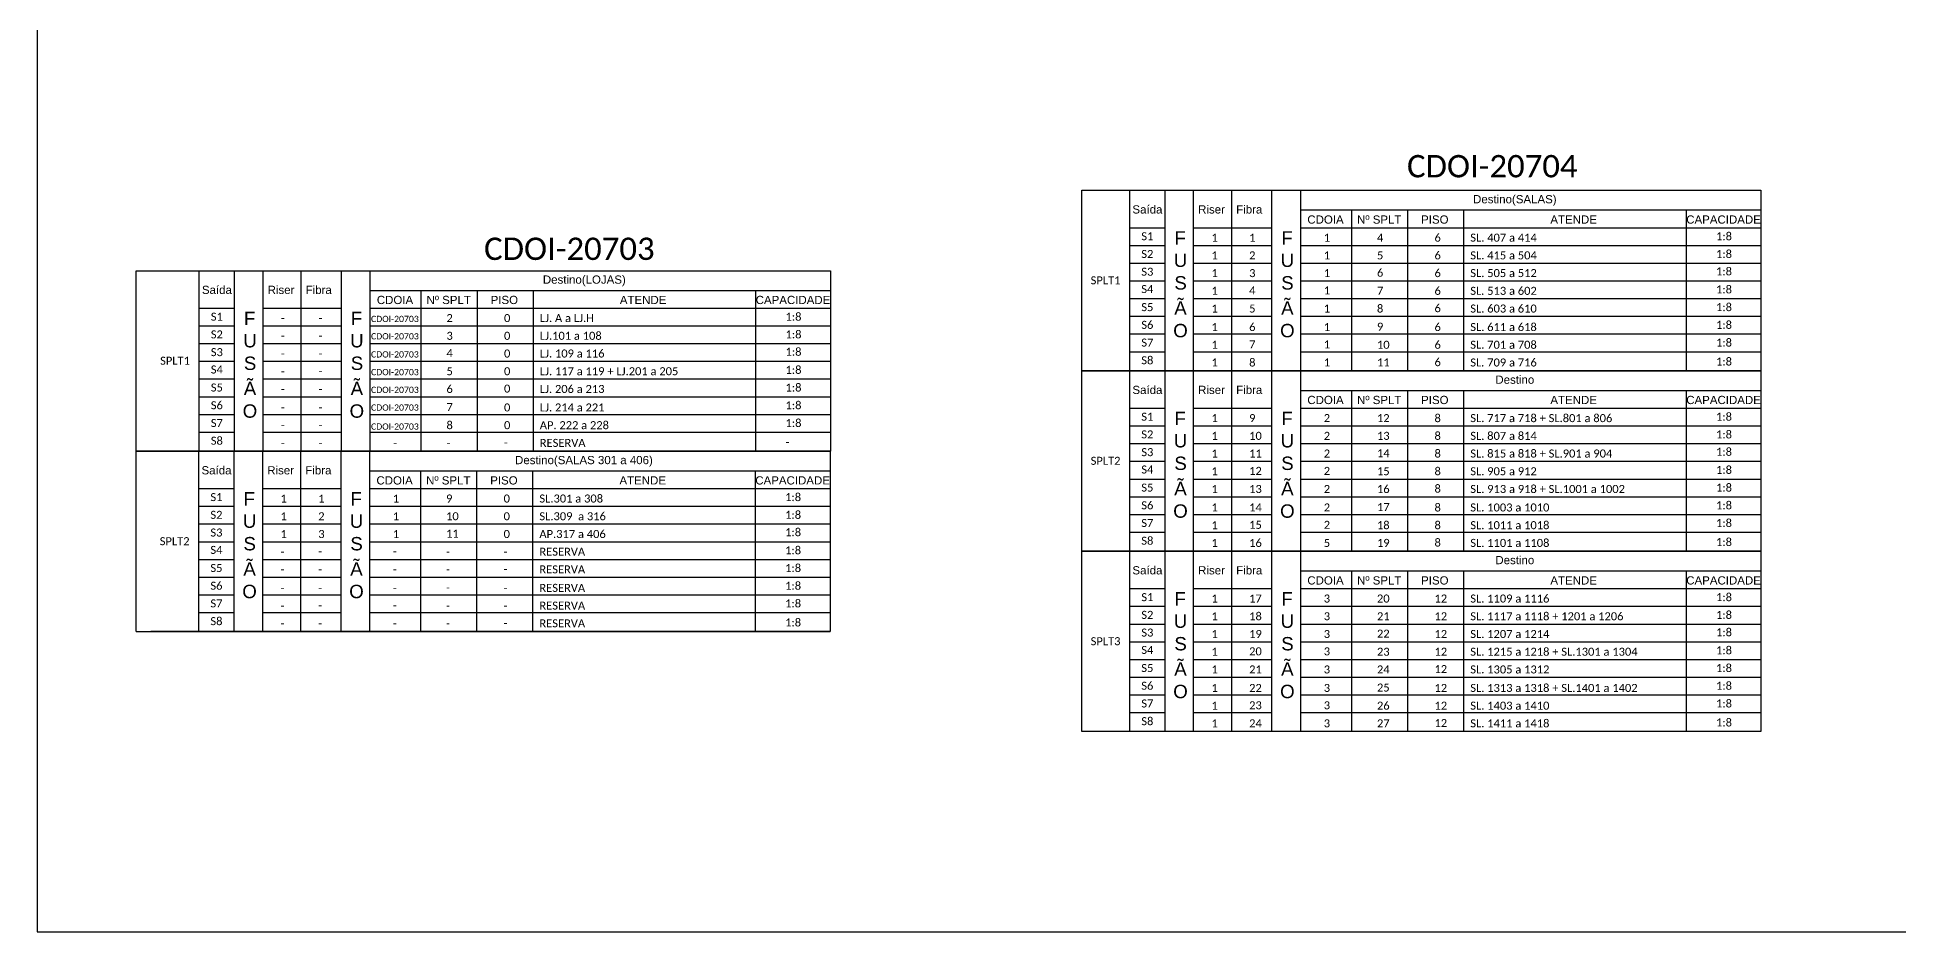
# Model space of a CAD drawing. Header units: metres. Extents: x -1286 to 459, y -500 to 94.
# Drawn here: x -381.5 to 35.5, y -499.8 to -299.5 of the extents above; entities that cross this region are included whole.
import ezdxf
from ezdxf.enums import TextEntityAlignment as Align

# ---------------------------------------------------------------- set-up
doc = ezdxf.new("R2010")
doc.units = ezdxf.units.M
doc.styles.add('ARIAL', font='arial.ttf')
doc.styles.add('WMF-Calibri0', font='calibri.ttf')

msp = doc.modelspace()

# ---------------------------------------------------------------- linework, layer by layer
for p, q in [((-147.52, -333.73), (4.6, -333.73)), ((-147.52, -374.15), (-147.52, -333.73)), ((-136.85, -333.73), (-136.85, -374.15)), ((-128.97, -333.73), (-128.97, -374.15)), ((-122.5, -374.15), (-122.5, -333.73)), ((-114.04, -333.73), (-114.04, -374.15)), ((-105.03, -333.73), (-105.03, -374.15)), ((-98.55, -333.73), (-98.55, -374.15)), ((4.6, -333.73), (4.6, -374.15)), ((-98.55, -338.14), (4.6, -338.14)), ((-87.15, -338.14), (-87.15, -374.15)), ((-74.57, -338.14), (-74.57, -374.15)), ((-62.03, -338.14), (-62.03, -374.15)), ((-12.19, -338.14), (-12.19, -374.15)), ((-136.85, -342.11), (-128.97, -342.11)), ((-136.85, -346.08), (-128.97, -346.08)), ((-122.5, -342.11), (-105.03, -342.11)), ((-122.5, -346.08), (-105.03, -346.08)), ((-98.55, -342.11), (4.6, -342.11)), ((-98.55, -346.08), (4.6, -346.08)), ((-136.85, -350.05), (-128.97, -350.05)), ((-122.5, -350.05), (-105.03, -350.05)), ((-98.55, -350.05), (4.6, -350.05)), ((-359.34, -351.74), (-203.84, -351.74)), ((-359.34, -392.16), (-359.34, -351.74)), ((-345.29, -351.74), (-345.29, -392.16)), ((-337.41, -351.74), (-337.41, -392.16)), ((-330.93, -392.16), (-330.93, -351.74)), ((-322.48, -351.74), (-322.48, -392.16)), ((-313.47, -351.74), (-313.47, -392.16)), ((-306.99, -351.74), (-306.99, -392.16)), ((-203.84, -351.74), (-203.84, -392.16)), ((-136.85, -354.02), (-128.97, -354.02)), ((-122.5, -354.02), (-105.03, -354.02)), ((-98.55, -354.02), (4.6, -354.02)), ((-306.99, -356.15), (-203.84, -356.15)), ((-295.58, -356.15), (-295.58, -392.16)), ((-283.01, -356.15), (-283.01, -392.16)), ((-270.46, -356.15), (-270.46, -392.16)), ((-220.63, -356.15), (-220.63, -392.16)), ((-136.85, -357.99), (-128.97, -357.99)), ((-122.5, -357.99), (-105.03, -357.99)), ((-98.55, -357.99), (4.6, -357.99)), ((-345.29, -360.12), (-337.41, -360.12)), ((-330.93, -360.12), (-313.47, -360.12)), ((-306.99, -360.12), (-203.84, -360.12)), ((-136.85, -361.95), (-128.97, -361.95)), ((-122.5, -361.95), (-105.03, -361.95)), ((-98.55, -361.95), (4.6, -361.95)), ((-345.29, -364.09), (-337.41, -364.09)), ((-330.93, -364.09), (-313.47, -364.09)), ((-306.99, -364.09), (-203.84, -364.09)), ((-136.85, -365.92), (-128.97, -365.92)), ((-122.5, -365.92), (-105.03, -365.92)), ((-98.55, -365.92), (4.6, -365.92)), ((-345.29, -368.06), (-337.41, -368.06)), ((-330.93, -368.06), (-313.47, -368.06)), ((-306.99, -368.06), (-203.84, -368.06)), ((-136.85, -369.89), (-128.97, -369.89)), ((-122.5, -369.89), (-105.03, -369.89)), ((-98.55, -369.89), (4.6, -369.89)), ((-345.29, -372.03), (-337.41, -372.03)), ((-330.93, -372.03), (-313.47, -372.03)), ((-306.99, -372.03), (-203.84, -372.03)), ((4.6, -374.15), (-147.52, -374.15)), ((-147.52, -374.15), (4.6, -374.15)), ((-147.52, -414.56), (-147.52, -374.15)), ((-136.85, -374.15), (-136.85, -414.56)), ((-128.97, -374.15), (-128.97, -414.56)), ((-122.5, -414.56), (-122.5, -374.15)), ((-114.04, -374.15), (-114.04, -414.56)), ((-105.03, -374.15), (-105.03, -414.56)), ((-98.55, -374.15), (-98.55, -414.56)), ((4.6, -374.15), (4.6, -414.56)), ((-345.29, -376), (-337.41, -376)), ((-330.93, -376), (-313.47, -376)), ((-306.99, -376), (-203.84, -376)), ((-98.55, -378.56), (4.6, -378.56)), ((-87.15, -378.56), (-87.15, -414.56)), ((-74.57, -378.56), (-74.57, -414.56)), ((-62.03, -378.56), (-62.03, -414.56)), ((-12.19, -378.56), (-12.19, -414.56)), ((-345.29, -379.96), (-337.41, -379.96)), ((-330.93, -379.96), (-313.47, -379.96)), ((-306.99, -379.96), (-203.84, -379.96)), ((-136.85, -382.53), (-128.97, -382.53)), ((-122.5, -382.53), (-105.03, -382.53)), ((-98.55, -382.53), (4.6, -382.53)), ((-345.29, -383.93), (-337.41, -383.93)), ((-330.93, -383.93), (-313.47, -383.93)), ((-306.99, -383.93), (-203.84, -383.93)), ((-136.85, -386.49), (-128.97, -386.49)), ((-122.5, -386.49), (-105.03, -386.49)), ((-98.55, -386.49), (4.6, -386.49)), ((-345.29, -387.9), (-337.41, -387.9)), ((-330.93, -387.9), (-313.47, -387.9)), ((-306.99, -387.9), (-203.84, -387.9)), ((-136.85, -390.46), (-128.97, -390.46)), ((-122.5, -390.46), (-105.03, -390.46)), ((-98.55, -390.46), (4.6, -390.46)), ((-203.84, -392.16), (-359.34, -392.16)), ((-359.34, -392.16), (-203.92, -392.16)), ((-359.34, -432.57), (-359.34, -392.16)), ((-345.38, -392.16), (-345.38, -432.57)), ((-337.5, -392.16), (-337.5, -432.57)), ((-331.02, -432.57), (-331.02, -392.16)), ((-322.57, -392.16), (-322.57, -432.57)), ((-313.55, -392.16), (-313.55, -432.57)), ((-307.07, -392.16), (-307.07, -432.57)), ((-203.92, -392.16), (-203.92, -432.57)), ((-136.85, -394.43), (-128.97, -394.43)), ((-122.5, -394.43), (-105.03, -394.43)), ((-98.55, -394.43), (4.6, -394.43)), ((-307.07, -396.57), (-203.92, -396.57)), ((-295.67, -396.57), (-295.67, -432.57)), ((-283.1, -396.57), (-283.1, -432.57)), ((-270.55, -396.57), (-270.55, -432.57)), ((-220.72, -396.57), (-220.72, -432.57)), ((-136.85, -398.4), (-128.97, -398.4)), ((-122.5, -398.4), (-105.03, -398.4)), ((-98.55, -398.4), (4.6, -398.4)), ((-345.38, -400.54), (-337.5, -400.54)), ((-331.02, -400.54), (-313.55, -400.54)), ((-307.07, -400.54), (-203.92, -400.54)), ((-136.85, -402.37), (-128.97, -402.37)), ((-122.5, -402.37), (-105.03, -402.37)), ((-98.55, -402.37), (4.6, -402.37)), ((-345.38, -404.51), (-337.5, -404.51)), ((-345.38, -408.47), (-337.5, -408.47)), ((-331.02, -404.51), (-313.55, -404.51)), ((-331.02, -408.47), (-313.55, -408.47)), ((-307.07, -404.51), (-203.92, -404.51)), ((-307.07, -408.47), (-203.92, -408.47)), ((-136.85, -406.34), (-128.97, -406.34)), ((-122.5, -406.34), (-105.03, -406.34)), ((-98.55, -406.34), (4.6, -406.34)), ((-345.38, -412.44), (-337.5, -412.44)), ((-331.02, -412.44), (-313.55, -412.44)), ((-307.07, -412.44), (-203.92, -412.44)), ((-136.85, -410.3), (-128.97, -410.3)), ((-122.5, -410.3), (-105.03, -410.3)), ((-98.55, -410.3), (4.6, -410.3)), ((-345.38, -416.41), (-337.5, -416.41)), ((-331.02, -416.41), (-313.55, -416.41)), ((-307.07, -416.41), (-203.92, -416.41)), ((4.6, -414.56), (-147.52, -414.56)), ((-147.52, -414.56), (4.6, -414.56)), ((-147.52, -454.97), (-147.52, -414.56)), ((-136.85, -414.56), (-136.85, -454.97)), ((-128.97, -414.56), (-128.97, -454.97)), ((-122.5, -454.97), (-122.5, -414.56)), ((-114.04, -414.56), (-114.04, -454.97)), ((-105.03, -414.56), (-105.03, -454.97)), ((-98.55, -414.56), (-98.55, -454.97)), ((4.6, -414.56), (4.6, -454.97)), ((-345.38, -420.38), (-337.5, -420.38)), ((-331.02, -420.38), (-313.55, -420.38)), ((-307.07, -420.38), (-203.92, -420.38)), ((-98.55, -418.97), (4.6, -418.97)), ((-87.15, -418.97), (-87.15, -454.97)), ((-74.57, -418.97), (-74.57, -454.97)), ((-62.03, -418.97), (-62.03, -454.97)), ((-12.19, -418.97), (-12.19, -454.97)), ((-345.38, -424.35), (-337.5, -424.35)), ((-331.02, -424.35), (-313.55, -424.35)), ((-307.07, -424.35), (-203.92, -424.35)), ((-136.85, -422.94), (-128.97, -422.94)), ((-122.5, -422.94), (-105.03, -422.94)), ((-98.55, -422.94), (4.6, -422.94)), ((-345.38, -428.32), (-337.5, -428.32)), ((-331.02, -428.32), (-313.55, -428.32)), ((-307.07, -428.32), (-203.92, -428.32)), ((-136.85, -426.91), (-128.97, -426.91)), ((-122.5, -426.91), (-105.03, -426.91)), ((-98.55, -426.91), (4.6, -426.91)), ((-359.34, -432.57), (-203.92, -432.57)), ((-203.92, -432.57), (-356.04, -432.57)), ((-136.85, -430.88), (-128.97, -430.88)), ((-122.5, -430.88), (-105.03, -430.88)), ((-98.55, -430.88), (4.6, -430.88)), ((-136.85, -434.85), (-128.97, -434.85)), ((-122.5, -434.85), (-105.03, -434.85)), ((-98.55, -434.85), (4.6, -434.85)), ((-136.85, -438.81), (-128.97, -438.81)), ((-122.5, -438.81), (-105.03, -438.81)), ((-98.55, -438.81), (4.6, -438.81)), ((-136.85, -442.78), (-128.97, -442.78)), ((-122.5, -442.78), (-105.03, -442.78)), ((-98.55, -442.78), (4.6, -442.78)), ((-136.85, -446.75), (-128.97, -446.75)), ((-122.5, -446.75), (-105.03, -446.75)), ((-98.55, -446.75), (4.6, -446.75)), ((-136.85, -450.72), (-128.97, -450.72)), ((-122.5, -450.72), (-105.03, -450.72)), ((-98.55, -450.72), (4.6, -450.72)), ((4.6, -454.97), (-147.52, -454.97))]:
    msp.add_line(p, q)
msp.add_lwpolyline([(-381.52, -499.81), (459.48, -499.81), (459.48, 94.19), (-381.52, 94.19)], close=True)

# ---------------------------------------------------------------- texts
at = {"style": 'ARIAL'}
for s, p in [('Saída', (-132.84, -338.02)), ('Riser', (-118.48, -338.02)), ('Fibra', (-110.03, -338.02)), ('Destino(SALAS)', (-50.54, -335.73)), ('CDOIA', (-92.95, -340.29)), ('Nº SPLT', (-80.91, -340.29)), ('PISO', (-68.46, -340.29)), ('ATENDE', (-37.37, -340.29)), ('CAPACIDADE', (-3.79, -340.29)), ('Destino(LOJAS)', (-258.97, -353.74)), ('Saída', (-341.27, -356.04)), ('Riser', (-326.91, -356.04)), ('Fibra', (-318.46, -356.04)), ('CDOIA', (-301.38, -358.3)), ('Nº SPLT', (-289.35, -358.3)), ('PISO', (-276.89, -358.3)), ('ATENDE', (-245.8, -358.3)), ('CAPACIDADE', (-212.23, -358.3)), ('Destino', (-50.54, -376.15)), ('Saída', (-132.84, -378.44)), ('Riser', (-118.48, -378.44)), ('Fibra', (-110.03, -378.44)), ('CDOIA', (-92.95, -380.7)), ('Nº SPLT', (-80.91, -380.7)), ('PISO', (-68.46, -380.7)), ('ATENDE', (-37.37, -380.7)), ('CAPACIDADE', (-3.79, -380.7)), ('Saída', (-341.36, -396.45)), ('Riser', (-327, -396.45)), ('Fibra', (-318.55, -396.45)), ('Destino(SALAS 301 a 406)', (-259.06, -394.16)), ('CDOIA', (-301.47, -398.71)), ('Nº SPLT', (-289.44, -398.71)), ('PISO', (-276.98, -398.71)), ('ATENDE', (-245.89, -398.71)), ('CAPACIDADE', (-212.32, -398.71)), ('Destino', (-50.54, -416.56)), ('Saída', (-132.84, -418.85)), ('Riser', (-118.48, -418.85)), ('Fibra', (-110.03, -418.85)), ('CDOIA', (-92.95, -421.11)), ('Nº SPLT', (-80.91, -421.11)), ('PISO', (-68.46, -421.11)), ('ATENDE', (-37.37, -421.11)), ('CAPACIDADE', (-3.79, -421.11))]:
    msp.add_text(s, height=1.84, dxfattribs=at).set_placement(p, align=Align.MIDDLE_CENTER)
at = {"color": 7, "lineweight": 0, "style": 'WMF-Calibri0'}
msp.add_text('CDOI-20703', height=5, dxfattribs=at).set_placement((-281.43, -349.34))
at = {"linetype": 'Continuous', "style": 'ARIAL'}
for s, p in [('F', (-126.78, -345.91)), ('F', (-102.84, -345.91)), ('U', (-126.94, -350.91)), ('U', (-103, -350.91)), ('S', (-126.81, -355.97)), ('S', (-102.87, -355.97)), ('Ã', (-126.83, -361.61)), ('Ã', (-102.89, -361.61)), ('F', (-335.22, -363.93)), ('F', (-311.28, -363.93)), ('U', (-335.37, -368.93)), ('U', (-311.43, -368.93)), ('O', (-127.06, -366.66)), ('O', (-103.12, -366.66)), ('S', (-335.24, -373.98)), ('S', (-311.3, -373.98)), ('Ã', (-335.26, -379.62)), ('Ã', (-311.32, -379.62)), ('O', (-335.5, -384.68)), ('O', (-311.56, -384.68)), ('F', (-126.78, -386.33)), ('F', (-102.84, -386.33)), ('U', (-126.94, -391.33)), ('U', (-103, -391.33)), ('S', (-126.81, -396.38)), ('S', (-102.87, -396.38)), ('Ã', (-126.83, -402.03)), ('Ã', (-102.89, -402.03)), ('F', (-335.31, -404.34)), ('F', (-311.37, -404.34)), ('O', (-127.06, -407.08)), ('O', (-103.12, -407.08)), ('U', (-335.46, -409.34)), ('U', (-311.52, -409.34)), ('S', (-335.33, -414.39)), ('S', (-311.39, -414.39)), ('Ã', (-335.35, -420.04)), ('Ã', (-311.41, -420.04)), ('O', (-335.59, -425.09)), ('O', (-311.64, -425.09)), ('F', (-126.78, -426.74)), ('F', (-102.84, -426.74)), ('U', (-126.94, -431.74)), ('U', (-103, -431.74)), ('S', (-126.81, -436.79)), ('S', (-102.87, -436.79)), ('Ã', (-126.83, -442.44)), ('Ã', (-102.89, -442.44)), ('O', (-127.06, -447.49)), ('O', (-103.12, -447.49))]:
    msp.add_text(s, height=3, dxfattribs=at).set_placement(p)
at = {"color": 7, "style": 'WMF-Calibri0'}
for s, height, p in [('1', 1.79, (-118.5, -345.24)), ('1', 1.79, (-110.05, -345.24)), ('1', 1.79, (-93.34, -345.24)), ('4', 1.79, (-81.42, -345.24)), ('6', 1.79, (-68.53, -345.24)), ('SL. 407 a 414', 1.7927, (-60.52, -345.24)), ('1', 1.79, (-118.5, -349.21)), ('2', 1.79, (-110.05, -349.21)), ('1', 1.79, (-93.34, -349.21)), ('5', 1.79, (-81.42, -349.21)), ('6', 1.79, (-68.53, -349.21)), ('SL. 415 a 504', 1.7927, (-60.52, -349.21)), ('1', 1.79, (-118.5, -353.18)), ('3', 1.79, (-110.05, -353.18)), ('1', 1.79, (-93.34, -353.18)), ('6', 1.79, (-81.42, -353.1)), ('6', 1.79, (-68.53, -353.18)), ('SL. 505 a 512', 1.7927, (-60.52, -353.18)), ('1', 1.79, (-118.5, -357.15)), ('4', 1.79, (-110.05, -357.07)), ('1', 1.79, (-93.34, -357.07)), ('7', 1.79, (-81.42, -357.15)), ('6', 1.79, (-68.53, -357.15)), ('SL. 513 a 602', 1.7927, (-60.52, -357.15)), ('-', 1.79, (-326.93, -363.25)), ('-', 1.79, (-318.48, -363.25)), ('CDOI-20703', 1.4, (-306.75, -363.25)), ('2', 1.79, (-289.85, -363.25)), ('0', 1.79, (-276.96, -363.25)), ('LJ. A a LJ.H', 1.7927, (-268.95, -363.25)), ('1', 1.79, (-118.5, -361.12)), ('5', 1.79, (-110.05, -361.12)), ('1', 1.79, (-93.34, -361.12)), ('8', 1.79, (-81.42, -361.12)), ('6', 1.79, (-68.53, -361.04)), ('SL. 603 a 610', 1.7927, (-60.52, -361.12)), ('-', 1.79, (-326.93, -367.22)), ('-', 1.79, (-318.48, -367.22)), ('CDOI-20703', 1.4, (-306.75, -367.14)), ('3', 1.79, (-289.85, -367.22)), ('0', 1.79, (-276.96, -367.22)), ('LJ.101 a 108', 1.7927, (-268.95, -367.22)), ('1', 1.79, (-118.5, -365.26)), ('6', 1.79, (-110.05, -365.26)), ('1', 1.79, (-93.34, -365.26)), ('9', 1.79, (-81.42, -365.18)), ('6', 1.79, (-68.53, -365.26)), ('SL. 611 a 618', 1.7927, (-60.52, -365.26)), ('-', 1.79, (-326.93, -371.19)), ('-', 1.79, (-318.48, -371.19)), ('CDOI-20703', 1.4, (-306.75, -371.19)), ('4', 1.79, (-289.85, -371.11)), ('0', 1.79, (-276.96, -371.19)), ('LJ. 109 a 116 ', 1.7927, (-268.95, -371.19)), ('1', 1.79, (-118.5, -369.23)), ('7', 1.79, (-110.05, -369.15)), ('1', 1.79, (-93.34, -369.15)), ('10', 1.793, (-81.42, -369.23)), ('6', 1.79, (-68.53, -369.23)), ('SL. 701 a 708', 1.7927, (-60.52, -369.23)), ('-', 1.79, (-326.93, -375.16)), ('-', 1.79, (-318.48, -375.08)), ('CDOI-20703', 1.4, (-306.75, -375.16)), ('5', 1.79, (-289.85, -375.16)), ('0', 1.79, (-276.96, -375.16)), ('LJ. 117 a 119 + LJ.201 a 205', 1.7927, (-268.95, -375.16)), ('1', 1.79, (-118.5, -373.2)), ('8', 1.79, (-110.05, -373.2)), ('1', 1.79, (-93.34, -373.2)), ('11', 1.793, (-81.42, -373.2)), ('6', 1.79, (-68.53, -373.12)), ('SL. 709 a 716', 1.7927, (-60.52, -373.2)), ('-', 1.79, (-326.93, -379.13)), ('-', 1.79, (-318.48, -379.13)), ('CDOI-20703', 1.4, (-306.75, -379.13)), ('6', 1.79, (-289.85, -379.13)), ('0', 1.79, (-276.96, -379.05)), ('LJ. 206 a 213', 1.7927, (-268.95, -379.13)), ('-', 1.79, (-326.93, -383.27)), ('-', 1.79, (-318.48, -383.27)), ('CDOI-20703', 1.4, (-306.75, -383.1)), ('7', 1.79, (-289.85, -383.19)), ('0', 1.79, (-276.96, -383.27)), ('LJ. 214 a 221', 1.7927, (-268.95, -383.27)), ('-', 1.79, (-326.93, -387.24)), ('-', 1.79, (-318.48, -387.16)), ('CDOI-20703', 1.4, (-306.75, -387.35)), ('8', 1.79, (-289.85, -387.24)), ('0', 1.79, (-276.96, -387.24)), ('AP. 222 a 228', 1.7927, (-268.95, -387.24)), ('1', 1.79, (-118.5, -385.66)), ('9', 1.79, (-110.05, -385.66)), ('2', 1.79, (-93.34, -385.66)), ('12', 1.793, (-81.42, -385.66)), ('8', 1.79, (-68.53, -385.66)), ('8', 1.79, (-68.53, -389.63)), ('SL. 717 a 718 + SL.801 a 806', 1.7927, (-60.52, -385.66)), ('SL. 807 a 814', 1.7927, (-60.52, -389.63)), ('-', 1.79, (-326.93, -391.21)), ('-', 1.79, (-318.48, -391.21)), ('-', 1.79, (-301.78, -391.21)), ('-', 1.79, (-289.85, -391.21)), ('-', 1.79, (-276.96, -391.13)), ('RESERVA', 1.793, (-268.95, -391.21)), ('1', 1.79, (-118.5, -389.63)), ('1', 1.79, (-118.5, -393.59)), ('10', 1.793, (-110.05, -389.63)), ('11', 1.793, (-110.05, -393.59)), ('2', 1.79, (-93.34, -389.63)), ('2', 1.79, (-93.34, -393.59)), ('13', 1.793, (-81.42, -389.63)), ('14', 1.793, (-81.42, -393.52)), ('8', 1.79, (-68.53, -393.59)), ('SL. 815 a 818 + SL.901 a 904', 1.7927, (-60.52, -393.59)), ('1', 1.79, (-118.5, -397.56)), ('12', 1.793, (-110.05, -397.48)), ('2', 1.79, (-93.34, -397.48)), ('15', 1.793, (-81.42, -397.56)), ('8', 1.79, (-68.53, -397.56)), ('SL. 905 a 912', 1.7927, (-60.52, -397.56)), ('1', 1.79, (-118.5, -401.53)), ('13', 1.793, (-110.05, -401.53)), ('2', 1.79, (-93.34, -401.53)), ('16', 1.793, (-81.42, -401.53)), ('8', 1.79, (-68.53, -401.45)), ('SL. 913 a 918 + SL.1001 a 1002', 1.7927, (-60.52, -401.53)), ('1', 1.79, (-327.02, -403.67)), ('1', 1.79, (-318.57, -403.67)), ('1', 1.79, (-301.86, -403.67)), ('9', 1.79, (-289.94, -403.67)), ('0', 1.79, (-277.05, -403.67)), ('SL.301 a 308', 1.7927, (-269.04, -403.67)), ('1', 1.79, (-118.5, -405.67)), ('14', 1.793, (-110.05, -405.67)), ('2', 1.79, (-93.34, -405.67)), ('17', 1.793, (-81.42, -405.6)), ('8', 1.79, (-68.53, -405.67)), ('SL. 1003 a 1010', 1.7927, (-60.52, -405.67)), ('1', 1.79, (-327.02, -407.64)), ('2', 1.79, (-318.57, -407.64)), ('1', 1.79, (-301.86, -407.64)), ('10', 1.793, (-289.94, -407.64)), ('0', 1.79, (-277.05, -407.64)), ('SL.309  a 316', 1.7927, (-269.04, -407.64)), ('1', 1.79, (-118.5, -409.64)), ('15', 1.793, (-110.05, -409.56)), ('2', 1.79, (-93.34, -409.56)), ('18', 1.793, (-81.42, -409.64)), ('8', 1.79, (-68.53, -409.64)), ('SL. 1011 a 1018', 1.7927, (-60.52, -409.64)), ('1', 1.79, (-327.02, -411.61)), ('3', 1.79, (-318.57, -411.61)), ('1', 1.79, (-301.86, -411.61)), ('11', 1.793, (-289.94, -411.53)), ('0', 1.79, (-277.05, -411.61)), ('AP.317 a 406', 1.7927, (-269.04, -411.61)), ('1', 1.79, (-118.5, -413.61)), ('16', 1.793, (-110.05, -413.61)), ('5', 1.79, (-93.34, -413.61)), ('19', 1.793, (-81.42, -413.61)), ('8', 1.79, (-68.53, -413.53)), ('SL. 1101 a 1108', 1.7927, (-60.52, -413.61)), ('-', 1.79, (-327.02, -415.57)), ('-', 1.79, (-318.57, -415.5)), ('-', 1.79, (-301.86, -415.5)), ('-', 1.79, (-289.94, -415.57)), ('-', 1.79, (-277.05, -415.57)), ('RESERVA', 1.793, (-269.04, -415.57)), ('-', 1.79, (-327.02, -419.54)), ('-', 1.79, (-318.57, -419.54)), ('-', 1.79, (-301.86, -419.54)), ('-', 1.79, (-289.94, -419.54)), ('-', 1.79, (-277.05, -419.46)), ('RESERVA', 1.793, (-269.04, -419.54)), ('-', 1.79, (-327.02, -423.68)), ('-', 1.79, (-318.57, -423.68)), ('-', 1.79, (-301.86, -423.68)), ('-', 1.79, (-289.94, -423.61)), ('-', 1.79, (-277.05, -423.68)), ('RESERVA', 1.793, (-269.04, -423.68)), ('1', 1.79, (-118.5, -426.07)), ('17', 1.793, (-110.05, -426.07)), ('3', 1.79, (-93.34, -426.07)), ('20', 1.793, (-81.42, -426.07)), ('12', 1.793, (-68.53, -426.07)), ('SL. 1109 a 1116', 1.7927, (-60.52, -426.07)), ('-', 1.79, (-327.02, -427.65)), ('-', 1.79, (-318.57, -427.57)), ('-', 1.79, (-301.86, -427.57)), ('-', 1.79, (-289.94, -427.65)), ('-', 1.79, (-277.05, -427.65)), ('RESERVA', 1.793, (-269.04, -427.65)), ('1', 1.79, (-118.5, -430.04)), ('18', 1.793, (-110.05, -430.04)), ('3', 1.79, (-93.34, -430.04)), ('21', 1.793, (-81.42, -430.04)), ('12', 1.793, (-68.53, -430.04)), ('SL. 1117 a 1118 + 1201 a 1206', 1.7927, (-60.52, -430.04)), ('-', 1.79, (-327.02, -431.62)), ('-', 1.79, (-318.57, -431.62)), ('-', 1.79, (-301.86, -431.62)), ('-', 1.79, (-289.94, -431.62)), ('-', 1.79, (-277.05, -431.54)), ('RESERVA', 1.793, (-269.04, -431.62)), ('1', 1.79, (-118.5, -434.01)), ('19', 1.793, (-110.05, -434.01)), ('3', 1.79, (-93.34, -434.01)), ('22', 1.793, (-81.42, -433.93)), ('12', 1.793, (-68.53, -434.01)), ('SL. 1207 a 1214', 1.7927, (-60.52, -434.01)), ('1', 1.79, (-118.5, -437.98)), ('20', 1.793, (-110.05, -437.9)), ('3', 1.79, (-93.34, -437.9)), ('23', 1.793, (-81.42, -437.98)), ('12', 1.793, (-68.53, -437.98)), ('SL. 1215 a 1218 + SL.1301 a 1304', 1.7927, (-60.52, -437.98)), ('1', 1.79, (-118.5, -441.95)), ('21', 1.793, (-110.05, -441.95)), ('3', 1.79, (-93.34, -441.95)), ('24', 1.793, (-81.42, -441.95)), ('12', 1.793, (-68.53, -441.87)), ('SL. 1305 a 1312', 1.7927, (-60.52, -441.95)), ('1', 1.79, (-118.5, -446.09)), ('22', 1.793, (-110.05, -446.09)), ('3', 1.79, (-93.34, -446.09)), ('25', 1.793, (-81.42, -446.01)), ('12', 1.793, (-68.53, -446.09)), ('SL. 1313 a 1318 + SL.1401 a 1402', 1.7927, (-60.52, -446.09)), ('1', 1.79, (-118.5, -450.06)), ('23', 1.793, (-110.05, -449.98)), ('3', 1.79, (-93.34, -449.98)), ('26', 1.793, (-81.42, -450.06)), ('12', 1.793, (-68.53, -450.06)), ('SL. 1403 a 1410', 1.7927, (-60.52, -450.06)), ('1', 1.79, (-118.5, -454.02)), ('24', 1.793, (-110.05, -454.02)), ('3', 1.79, (-93.34, -454.02)), ('27', 1.793, (-81.42, -454.02)), ('12', 1.793, (-68.53, -453.95)), ('SL. 1411 a 1418', 1.7927, (-60.52, -454.02))]:
    msp.add_text(s, height=height, dxfattribs=at).set_placement(p)
at = {"color": 7, "lineweight": 0, "insert": (-74.69, -325.84), "char_height": 5, "width": 23.625, "attachment_point": 1, "style": 'WMF-Calibri0'}
msp.add_mtext('CDOI-20704', dxfattribs=at)
at = {"color": 7, "lineweight": 0, "style": 'WMF-Calibri0', "flags": 8}
for tag, p, s in [('S1', (-134.21, -344.93), 'S1'), ('1:8', (-5.48, -344.93), '1:8'), ('S2', (-134.21, -348.9), 'S2'), ('1:8', (-5.48, -348.9), '1:8'), ('SPLT1', (-145.56, -354.8), 'XX'), ('S3', (-134.21, -352.87), 'S3'), ('1:8', (-5.48, -352.79), '1:8'), ('S4', (-134.21, -356.76), 'S4'), ('1:8', (-5.48, -356.83), '1:8'), ('S1', (-342.64, -362.94), 'S1'), ('1:8', (-213.91, -362.94), '1:8'), ('S5', (-134.21, -360.8), 'S5'), ('1:8', (-5.48, -360.8), '1:8'), ('S2', (-342.64, -366.91), 'S2'), ('1:8', (-213.91, -366.91), '1:8'), ('S6', (-134.21, -364.77), 'S6'), ('S7', (-134.21, -368.74), 'S7'), ('1:8', (-5.48, -364.77), '1:8'), ('1:8', (-5.48, -368.74), '1:8'), ('SPLT1', (-353.99, -372.81), 'XX'), ('S3', (-342.64, -370.88), 'S3'), ('1:8', (-213.91, -370.8), '1:8'), ('S8', (-134.21, -372.71), 'S8'), ('1:8', (-5.48, -372.99), '1:8'), ('S4', (-342.64, -374.77), 'S4'), ('1:8', (-213.91, -374.85), '1:8'), ('S5', (-342.64, -378.81), 'S5'), ('1:8', (-213.91, -378.81), '1:8'), ('S6', (-342.64, -382.78), 'S6'), ('1:8', (-213.91, -382.78), '1:8'), ('S1', (-134.21, -385.34), 'S1'), ('1:8', (-5.48, -385.34), '1:8'), ('S7', (-342.64, -386.75), 'S7'), ('1:8', (-213.91, -386.75), '1:8'), ('S2', (-134.21, -389.31), 'S2'), ('1:8', (-5.48, -389.31), '1:8'), ('S8', (-342.64, -390.72), 'S8'), ('-', (-213.91, -391.01), '1:8'), ('S3', (-134.21, -393.28), 'S3'), ('1:8', (-5.48, -393.2), '1:8'), ('SPLT2', (-145.56, -395.22), 'XX'), ('S4', (-134.21, -397.17), 'S4'), ('1:8', (-5.48, -397.25), '1:8'), ('S5', (-134.21, -401.22), 'S5'), ('1:8', (-5.48, -401.22), '1:8'), ('S1', (-342.73, -403.35), 'S1'), ('1:8', (-214, -403.35), '1:8'), ('S6', (-134.21, -405.19), 'S6'), ('1:8', (-5.48, -405.19), '1:8'), ('S2', (-342.73, -407.32), 'S2'), ('1:8', (-214, -407.32), '1:8'), ('S7', (-134.21, -409.15), 'S7'), ('1:8', (-5.48, -409.15), '1:8'), ('SPLT2', (-354.08, -413.23), 'XX'), ('S3', (-342.73, -411.29), 'S3'), ('1:8', (-214, -411.21), '1:8'), ('S8', (-134.21, -413.12), 'S8'), ('1:8', (-5.48, -413.41), '1:8'), ('S4', (-342.73, -415.18), 'S4'), ('1:8', (-214, -415.26), '1:8'), ('S5', (-342.73, -419.23), 'S5'), ('1:8', (-214, -419.23), '1:8'), ('S6', (-342.73, -423.2), 'S6'), ('1:8', (-214, -423.2), '1:8'), ('1:8', (-214, -427.16), '1:8'), ('S1', (-134.21, -425.76), 'S1'), ('1:8', (-5.48, -425.76), '1:8'), ('S7', (-342.73, -427.16), 'S7'), ('S8', (-342.73, -431.13), 'S8'), ('S2', (-134.21, -429.73), 'S2'), ('1:8', (-5.48, -429.73), '1:8'), ('1:8', (-214, -431.42), '1:8'), ('S3', (-134.21, -433.69), 'S3'), ('1:8', (-5.48, -433.62), '1:8'), ('SPLT3', (-145.56, -435.63), 'XX'), ('S4', (-134.21, -437.58), 'S4'), ('1:8', (-5.48, -437.66), '1:8'), ('S5', (-134.21, -441.63), 'S5'), ('1:8', (-5.48, -441.63), '1:8'), ('S6', (-134.21, -445.6), 'S6'), ('1:8', (-5.48, -445.6), '1:8'), ('S7', (-134.21, -449.57), 'S7'), ('1:8', (-5.48, -449.57), '1:8'), ('S8', (-134.21, -453.54), 'S8'), ('1:8', (-5.48, -453.82), '1:8')]:
    msp.add_attdef(tag, p, s, height=1.793, dxfattribs=at)

doc.saveas('drawing.dxf')
